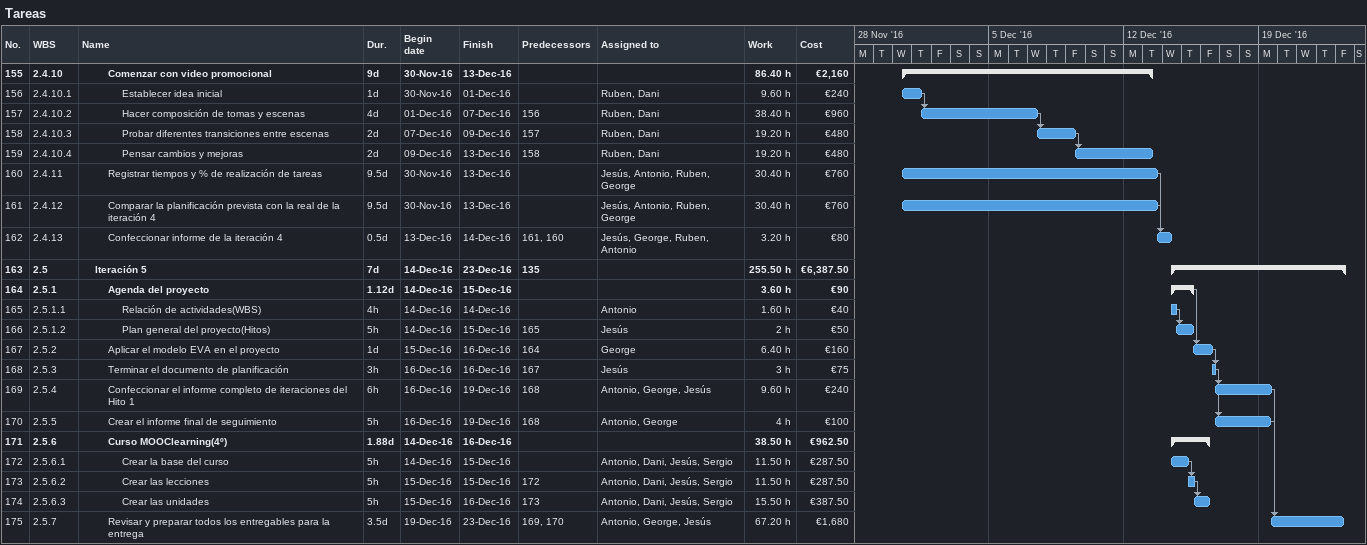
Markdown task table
Tareas

| ID | WBS | Task | Duration | Start | Finish | Predecessors | Resources | Work (h) | Cost (€) |
|---|---|---|---|---|---|---|---|---|---|
| 155 | 2.4.10 | **Comenzar con video promocional** | 9d | 2016-11-30 | 2016-12-13 |  |  | 86.40 | 2160 |
| 156 | 2.4.10.1 | Establecer idea inicial | 1d | 2016-11-30 | 2016-12-01 |  | Ruben, Dani | 9.60 | 240 |
| 157 | 2.4.10.2 | Hacer composición de tomas y escenas | 4d | 2016-12-01 | 2016-12-07 | 156 | Ruben, Dani | 38.40 | 960 |
| 158 | 2.4.10.3 | Probar diferentes transiciones entre escenas | 2d | 2016-12-07 | 2016-12-09 | 157 | Ruben, Dani | 19.20 | 480 |
| 159 | 2.4.10.4 | Pensar cambios y mejoras | 2d | 2016-12-09 | 2016-12-13 | 158 | Ruben, Dani | 19.20 | 480 |
| 160 | 2.4.11 | Registrar tiempos y % de realización de tareas | 9.5d | 2016-11-30 | 2016-12-13 |  | Jesús, Antonio, Ruben, George | 30.40 | 760 |
| 161 | 2.4.12 | Comparar la planificación prevista con la real de la iteración 4 | 9.5d | 2016-11-30 | 2016-12-13 |  | Jesús, Antonio, Ruben, George | 30.40 | 760 |
| 162 | 2.4.13 | Confeccionar informe de la iteración 4 | 0.5d | 2016-12-13 | 2016-12-14 | 161, 160 | Jesús, George, Ruben, Antonio | 3.20 | 80 |
| 163 | 2.5 | **Iteración 5** | 7d | 2016-12-14 | 2016-12-23 | 135 |  | 255.50 | 6387.50 |
| 164 | 2.5.1 | **Agenda del proyecto** | 1.12d | 2016-12-14 | 2016-12-15 |  |  | 3.60 | 90 |
| 165 | 2.5.1.1 | Relación de actividades(WBS) | 4h | 2016-12-14 | 2016-12-14 |  | Antonio | 1.60 | 40 |
| 166 | 2.5.1.2 | Plan general del proyecto(Hitos) | 5h | 2016-12-14 | 2016-12-15 | 165 | Jesús | 2 | 50 |
| 167 | 2.5.2 | Aplicar el modelo EVA en el proyecto | 1d | 2016-12-15 | 2016-12-16 | 164 | George | 6.40 | 160 |
| 168 | 2.5.3 | Terminar el documento de planificación | 3h | 2016-12-16 | 2016-12-16 | 167 | Jesús | 3 | 75 |
| 169 | 2.5.4 | Confeccionar el informe completo de iteraciones del Hito 1 | 6h | 2016-12-16 | 2016-12-19 | 168 | Antonio, George, Jesús | 9.60 | 240 |
| 170 | 2.5.5 | Crear el informe final de seguimiento | 5h | 2016-12-16 | 2016-12-19 | 168 | Antonio, George | 4 | 100 |
| 171 | 2.5.6 | **Curso MOOClearning(4º)** | 1.88d | 2016-12-14 | 2016-12-16 |  |  | 38.50 | 962.50 |
| 172 | 2.5.6.1 | Crear la base del curso | 5h | 2016-12-14 | 2016-12-15 |  | Antonio, Dani, Jesús, Sergio | 11.50 | 287.50 |
| 173 | 2.5.6.2 | Crear las lecciones | 5h | 2016-12-15 | 2016-12-15 | 172 | Antonio, Dani, Jesús, Sergio | 11.50 | 287.50 |
| 174 | 2.5.6.3 | Crear las unidades | 5h | 2016-12-15 | 2016-12-16 | 173 | Antonio, Dani, Jesús, Sergio | 15.50 | 387.50 |
| 175 | 2.5.7 | Revisar y preparar todos los entregables para la entrega | 3.5d | 2016-12-19 | 2016-12-23 | 169, 170 | Antonio, George, Jesús | 67.20 | 1680 |
